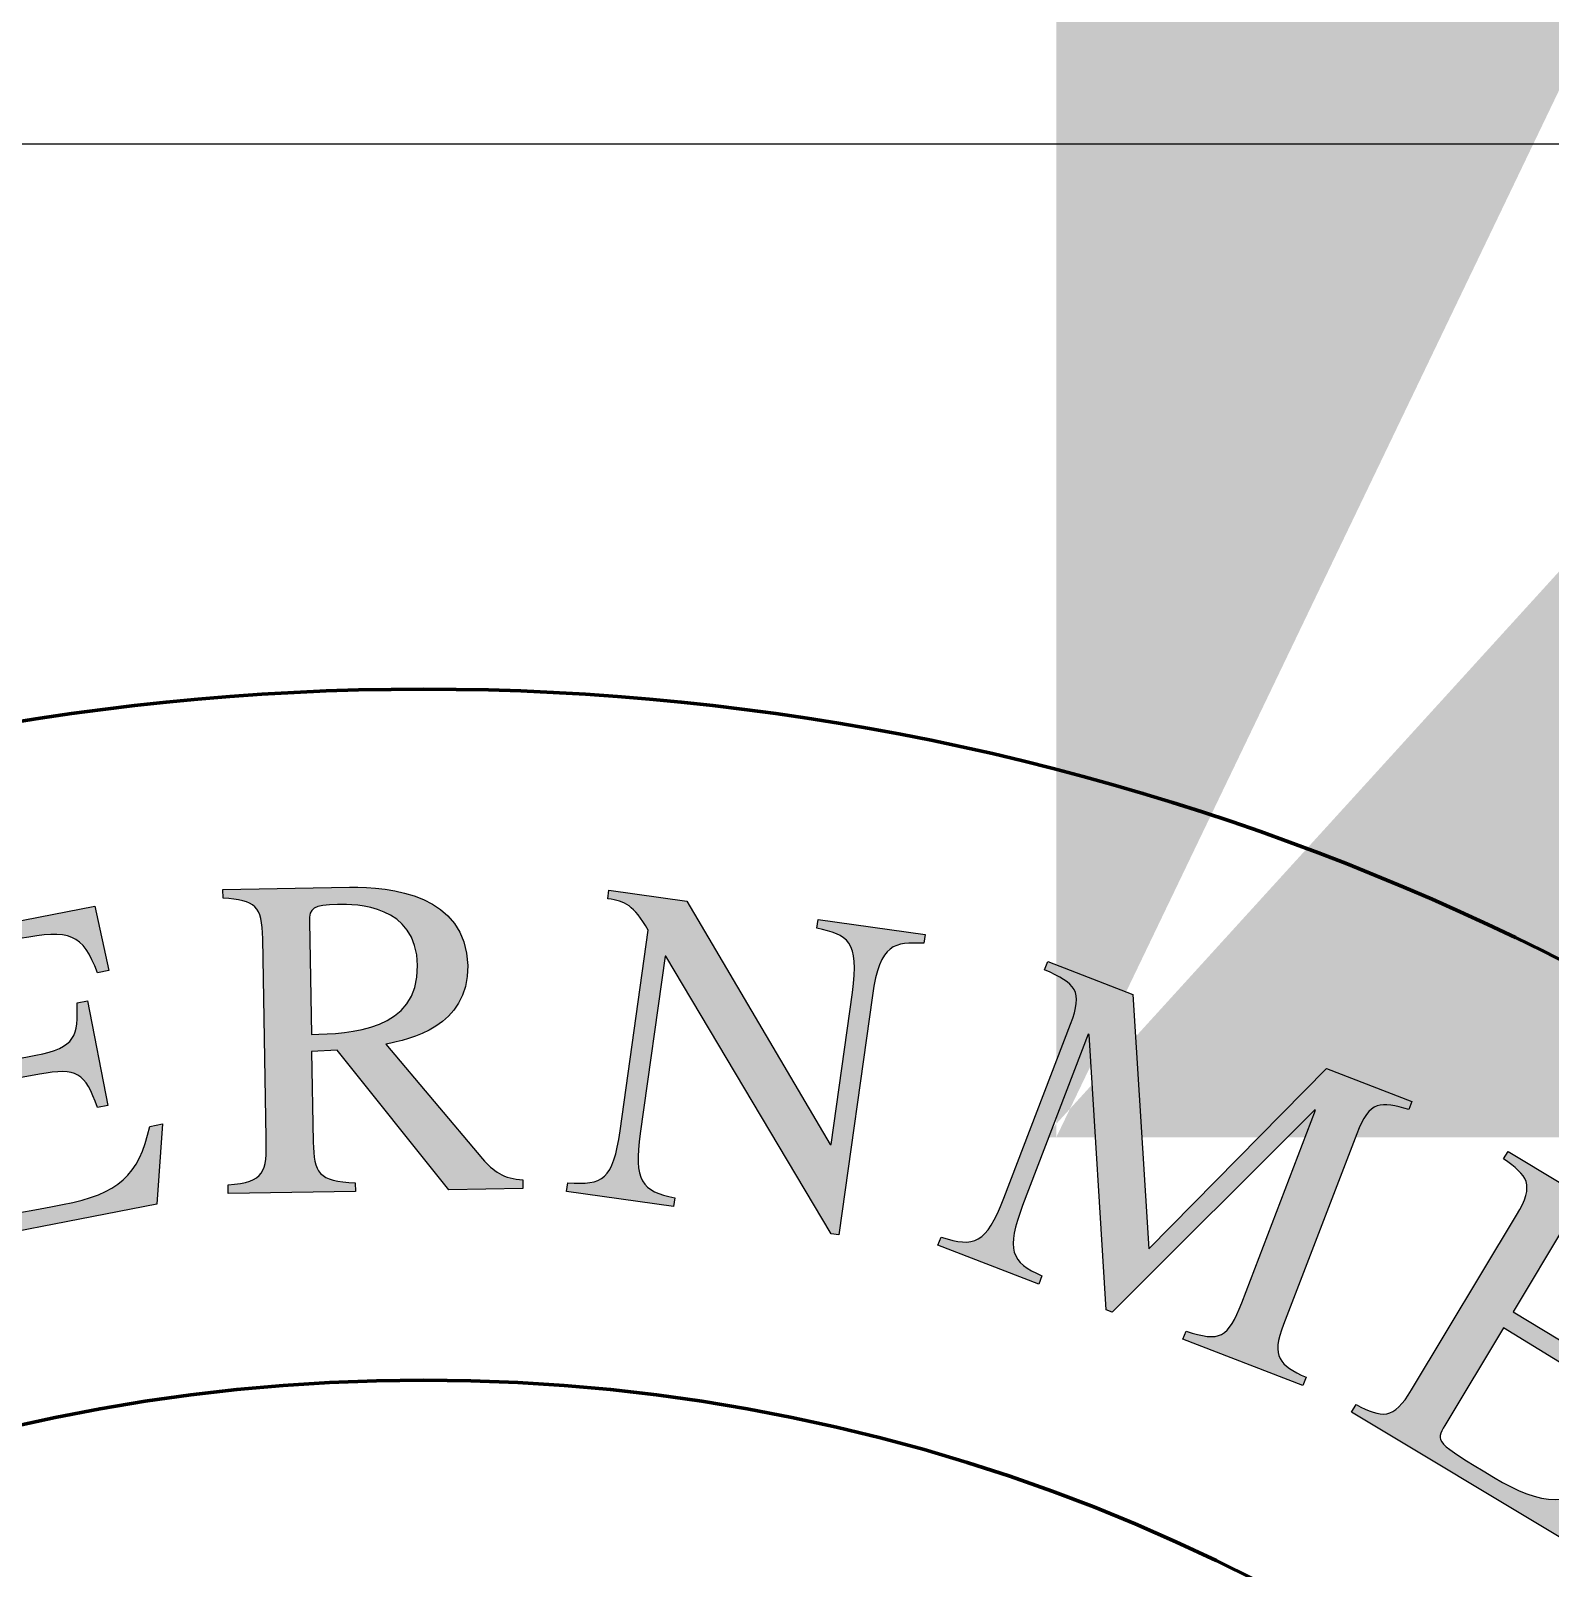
# Model space of a CAD drawing. Extents: x 0 to 1025, y -1312 to 297.
# Drawn here: x 363.969 to 367.17, y 78.842 to 82.08 of the extents above; entities that cross this region are included whole.
import ezdxf
from ezdxf.enums import TextEntityAlignment as Align

# ---------------------------------------------------------------- set-up
doc = ezdxf.new("R2010")
doc.units = 0
doc.header["$LTSCALE"] = 6
doc.header["$MEASUREMENT"] = 0
doc.layers.get('0').update_dxf_attribs({"linetype": 'CONTINUOUS'})
for name, color, linetype in [('State Govt Logo', 4, 'CONTINUOUS'), ('T25', 1, 'CONTINUOUS'), ('TBLK18', 4, 'CONTINUOUS'), ('TBLK25', 1, 'CONTINUOUS'), ('TBLK35', 3, 'CONTINUOUS'), ('TBLK50', 7, 'CONTINUOUS')]:
    doc.layers.add(name, color=color, linetype=linetype)
doc.layers.add('yellow', color=7, linetype='CONTINUOUS', true_color=0xfcd900)
doc.styles.add('ISO', font='iso3098b.shx')

# ---------------------------------------------------------------- blocks, each defined once
blk = doc.blocks.new('A$C02EE6D76')
at = {"layer": 'State Govt Logo'}
h = blk.add_hatch(color=256, dxfattribs=at)
h.dxf.hatch_style = 1
edge = h.paths.add_edge_path(flags=16)
edge.add_spline(control_points=[(-0.4813, 9.631), (-0.4824, 9.6873), (-0.465, 9.7012), (-0.3625, 9.7029), (-0.3625, 9.7029), (-0.2834, 9.7043), (-0.0301, 9.7029), (-0.0256, 9.4454), (-0.0256, 9.4454), (-0.0207, 9.1691), (-0.3107, 9.1601), (-0.473, 9.1552), (-0.473, 9.1552), (-0.473, 9.1552), (-0.4813, 9.631), (-0.4813, 9.631)], knot_values=[0, 0, 0, 0, 0.2, 0.2, 0.2, 0.2001, 0.4, 0.4, 0.4, 0.4001, 0.6, 0.6, 0.6, 0.6001, 1, 1, 1, 1], degree=3, periodic=0)
edge = h.paths.add_edge_path()
edge.add_spline(control_points=[(0.4179, 8.5438), (0.3386, 8.5463), (0.2916, 8.5803), (0.2482, 8.6314), (0.2482, 8.6314), (0.2482, 8.6314), (-0.159, 9.1142), (-0.159, 9.1142), (-0.159, 9.1142), (-0.0607, 9.1354), (0.1898, 9.1861), (0.1857, 9.4454), (0.1857, 9.4454), (0.1801, 9.7436), (-0.1395, 9.7783), (-0.3118, 9.7756), (-0.3118, 9.7756), (-0.3118, 9.7756), (-0.8456, 9.7662), (-0.8456, 9.7662), (-0.8456, 9.7662), (-0.8456, 9.7662), (-0.8449, 9.7297), (-0.8449, 9.7297), (-0.8449, 9.7297), (-0.7093, 9.7182), (-0.6801, 9.7012), (-0.6777, 9.558), (-0.6777, 9.558), (-0.6777, 9.558), (-0.6631, 8.7203), (-0.6631, 8.7203), (-0.6631, 8.7203), (-0.6603, 8.5751), (-0.6676, 8.5344), (-0.8237, 8.5219), (-0.8237, 8.5219), (-0.8237, 8.5219), (-0.823, 8.4854), (-0.823, 8.4854), (-0.823, 8.4854), (-0.823, 8.4854), (-0.2874, 8.4945), (-0.2874, 8.4945), (-0.2874, 8.4945), (-0.2874, 8.4945), (-0.2878, 8.5313), (-0.2878, 8.5313), (-0.2878, 8.5313), (-0.4431, 8.5365), (-0.4629, 8.573), (-0.465, 8.7023), (-0.465, 8.7023), (-0.465, 8.7023), (-0.472, 9.0836), (-0.472, 9.0836), (-0.472, 9.0836), (-0.472, 9.0836), (-0.3636, 9.0895), (-0.3636, 9.0895), (-0.3636, 9.0895), (-0.3636, 9.0895), (0.1068, 8.5018), (0.1068, 8.5018), (0.1068, 8.5018), (0.1068, 8.5018), (0.4185, 8.507), (0.4185, 8.507), (0.4185, 8.507), (0.4185, 8.507), (0.4179, 8.5438), (0.4179, 8.5438)], knot_values=[0, 0, 0, 0, 0.052632, 0.052632, 0.052632, 0.052732, 0.105263, 0.105263, 0.105263, 0.105363, 0.157895, 0.157895, 0.157895, 0.157995, 0.210526, 0.210526, 0.210526, 0.210626, 0.263158, 0.263158, 0.263158, 0.263258, 0.315789, 0.315789, 0.315789, 0.315889, 0.368421, 0.368421, 0.368421, 0.368521, 0.421053, 0.421053, 0.421053, 0.421153, 0.473684, 0.473684, 0.473684, 0.473784, 0.526316, 0.526316, 0.526316, 0.526416, 0.578947, 0.578947, 0.578947, 0.579047, 0.631579, 0.631579, 0.631579, 0.631679, 0.684211, 0.684211, 0.684211, 0.684311, 0.736842, 0.736842, 0.736842, 0.736942, 0.789474, 0.789474, 0.789474, 0.789574, 0.842105, 0.842105, 0.842105, 0.842205, 0.894737, 0.894737, 0.894737, 0.894837, 1, 1, 1, 1], degree=3, periodic=0)
h = blk.add_hatch(color=256, dxfattribs=at)
h.dxf.hatch_style = 1
edge = h.paths.add_edge_path()
edge.add_spline(control_points=[(2.1125, 9.5761), (2.1125, 9.5761), (1.662, 9.6393), (1.662, 9.6393), (1.662, 9.6393), (1.662, 9.6393), (1.6568, 9.6025), (1.6568, 9.6025), (1.6568, 9.6025), (1.7861, 9.5747), (1.8371, 9.552), (1.8063, 9.3317), (1.8063, 9.3317), (1.8063, 9.3317), (1.7166, 8.6915), (1.7166, 8.6915), (1.7166, 8.6915), (1.7166, 8.6915), (1.7127, 8.6922), (1.7127, 8.6922), (1.7127, 8.6922), (1.7127, 8.6922), (1.1084, 9.7172), (1.1084, 9.7172), (1.1084, 9.7172), (1.1084, 9.7172), (0.7807, 9.763), (0.7807, 9.763), (0.7807, 9.763), (0.7807, 9.763), (0.7758, 9.7269), (0.7758, 9.7269), (0.7758, 9.7269), (0.8523, 9.7158), (0.8814, 9.7019), (0.9465, 9.5951), (0.9465, 9.5951), (0.9465, 9.5951), (0.8276, 8.7502), (0.8276, 8.7502), (0.8276, 8.7502), (0.7987, 8.5431), (0.7546, 8.5202), (0.6072, 8.5309), (0.6072, 8.5309), (0.6072, 8.5309), (0.6023, 8.4948), (0.6023, 8.4948), (0.6023, 8.4948), (0.6023, 8.4948), (1.0523, 8.4312), (1.0523, 8.4312), (1.0523, 8.4312), (1.0523, 8.4312), (1.058, 8.4677), (1.058, 8.4677), (1.058, 8.4677), (0.9186, 8.4931), (0.8843, 8.541), (0.9123, 8.7381), (0.9123, 8.7381), (0.9123, 8.7381), (1.017, 9.4857), (1.017, 9.4857), (1.017, 9.4857), (1.017, 9.4857), (1.0207, 9.485), (1.0207, 9.485), (1.0207, 9.485), (1.0207, 9.485), (1.7166, 8.3165), (1.7166, 8.3165), (1.7166, 8.3165), (1.7166, 8.3165), (1.7489, 8.3117), (1.7489, 8.3117), (1.7489, 8.3117), (1.7489, 8.3117), (1.8907, 9.3196), (1.8907, 9.3196), (1.8907, 9.3196), (1.9224, 9.5441), (1.9846, 9.5434), (2.1072, 9.5396), (2.1072, 9.5396), (2.1072, 9.5396), (2.1125, 9.5761), (2.1125, 9.5761)], knot_values=[0, 0, 0, 0, 0.043478, 0.043478, 0.043478, 0.043578, 0.086957, 0.086957, 0.086957, 0.087057, 0.130435, 0.130435, 0.130435, 0.130535, 0.173913, 0.173913, 0.173913, 0.174013, 0.217391, 0.217391, 0.217391, 0.217491, 0.26087, 0.26087, 0.26087, 0.26097, 0.304348, 0.304348, 0.304348, 0.304448, 0.347826, 0.347826, 0.347826, 0.347926, 0.391304, 0.391304, 0.391304, 0.391404, 0.434783, 0.434783, 0.434783, 0.434883, 0.478261, 0.478261, 0.478261, 0.478361, 0.521739, 0.521739, 0.521739, 0.521839, 0.565217, 0.565217, 0.565217, 0.565317, 0.608696, 0.608696, 0.608696, 0.608796, 0.652174, 0.652174, 0.652174, 0.652274, 0.695652, 0.695652, 0.695652, 0.695752, 0.73913, 0.73913, 0.73913, 0.73923, 0.782609, 0.782609, 0.782609, 0.782709, 0.826087, 0.826087, 0.826087, 0.826187, 0.869565, 0.869565, 0.869565, 0.869665, 0.913043, 0.913043, 0.913043, 0.913143, 1, 1, 1, 1], degree=3, periodic=0)
h = blk.add_hatch(color=256, dxfattribs=at)
h.dxf.hatch_style = 1
edge = h.paths.add_edge_path()
edge.add_spline(control_points=[(-1.1006, 8.7787), (-1.1006, 8.7787), (-1.1535, 8.7683), (-1.1535, 8.7683), (-1.1535, 8.7683), (-1.2001, 8.5605), (-1.2839, 8.4847), (-1.5212, 8.4388), (-1.5212, 8.4388), (-1.8045, 8.3839), (-1.8048, 8.3861), (-1.8198, 8.4635), (-1.8198, 8.4635), (-1.8198, 8.4635), (-1.9115, 8.9348), (-1.9115, 8.9348), (-1.9115, 8.9348), (-1.9115, 8.9348), (-1.6182, 8.988), (-1.6182, 8.988), (-1.6182, 8.988), (-1.46, 9.0165), (-1.4267, 8.9956), (-1.3742, 8.8479), (-1.3742, 8.8479), (-1.3742, 8.8479), (-1.3305, 8.8566), (-1.3305, 8.8566), (-1.3305, 8.8566), (-1.3305, 8.8566), (-1.4163, 9.297), (-1.4163, 9.297), (-1.4163, 9.297), (-1.4163, 9.297), (-1.46, 9.2883), (-1.46, 9.2883), (-1.46, 9.2883), (-1.4545, 9.15), (-1.4646, 9.1006), (-1.6339, 9.0676), (-1.6339, 9.0676), (-1.6339, 9.0676), (-1.9265, 9.0106), (-1.9265, 9.0106), (-1.9265, 9.0106), (-1.9265, 9.0106), (-2.0081, 9.4322), (-2.0081, 9.4322), (-2.0081, 9.4322), (-2.021, 9.4972), (-1.998, 9.5013), (-1.9581, 9.5093), (-1.9581, 9.5093), (-1.9581, 9.5093), (-1.7016, 9.559), (-1.7016, 9.559), (-1.7016, 9.559), (-1.4907, 9.5997), (-1.4354, 9.5795), (-1.3742, 9.4155), (-1.3742, 9.4155), (-1.3742, 9.4155), (-1.3266, 9.4249), (-1.3266, 9.4249), (-1.3266, 9.4249), (-1.3266, 9.4249), (-1.3853, 9.6953), (-1.3853, 9.6953), (-1.3853, 9.6953), (-1.3853, 9.6953), (-2.3939, 9.4995), (-2.3939, 9.4995), (-2.3939, 9.4995), (-2.3939, 9.4995), (-2.387, 9.4635), (-2.387, 9.4635), (-2.387, 9.4635), (-2.2653, 9.4773), (-2.2174, 9.4746), (-2.1882, 9.3244), (-2.1882, 9.3244), (-2.1882, 9.3244), (-2.0245, 8.4809), (-2.0245, 8.4809), (-2.0245, 8.4809), (-1.996, 8.3346), (-2.0363, 8.3088), (-2.1566, 8.2783), (-2.1566, 8.2783), (-2.1566, 8.2783), (-2.1496, 8.2418), (-2.1496, 8.2418), (-2.1496, 8.2418), (-2.1496, 8.2418), (-1.1236, 8.4409), (-1.1236, 8.4409), (-1.1236, 8.4409), (-1.1236, 8.4409), (-1.1006, 8.7787), (-1.1006, 8.7787)], knot_values=[0, 0, 0, 0, 0.038462, 0.038462, 0.038462, 0.038562, 0.076923, 0.076923, 0.076923, 0.077023, 0.115385, 0.115385, 0.115385, 0.115485, 0.153846, 0.153846, 0.153846, 0.153946, 0.192308, 0.192308, 0.192308, 0.192408, 0.230769, 0.230769, 0.230769, 0.230869, 0.269231, 0.269231, 0.269231, 0.269331, 0.307692, 0.307692, 0.307692, 0.307792, 0.346154, 0.346154, 0.346154, 0.346254, 0.384615, 0.384615, 0.384615, 0.384715, 0.423077, 0.423077, 0.423077, 0.423177, 0.461538, 0.461538, 0.461538, 0.461638, 0.5, 0.5, 0.5, 0.5001, 0.538462, 0.538462, 0.538462, 0.538562, 0.576923, 0.576923, 0.576923, 0.577023, 0.615385, 0.615385, 0.615385, 0.615485, 0.653846, 0.653846, 0.653846, 0.653946, 0.692308, 0.692308, 0.692308, 0.692408, 0.730769, 0.730769, 0.730769, 0.730869, 0.769231, 0.769231, 0.769231, 0.769331, 0.807692, 0.807692, 0.807692, 0.807792, 0.846154, 0.846154, 0.846154, 0.846254, 0.884615, 0.884615, 0.884615, 0.884715, 0.923077, 0.923077, 0.923077, 0.923177, 1, 1, 1, 1], degree=3, periodic=0)
h = blk.add_hatch(color=256, dxfattribs=at)
h.dxf.hatch_style = 1
edge = h.paths.add_edge_path()
edge.add_spline(control_points=[(4.1631, 8.8733), (4.1631, 8.8733), (3.8037, 9.0116), (3.8037, 9.0116), (3.8037, 9.0116), (3.8037, 9.0116), (3.0544, 8.2522), (3.0544, 8.2522), (3.0544, 8.2522), (3.0544, 8.2522), (2.9873, 9.3244), (2.9873, 9.3244), (2.9873, 9.3244), (2.9873, 9.3244), (2.6293, 9.4621), (2.6293, 9.4621), (2.6293, 9.4621), (2.6293, 9.4621), (2.6161, 9.428), (2.6161, 9.428), (2.6161, 9.428), (2.7471, 9.3689), (2.7794, 9.3404), (2.7252, 9.1993), (2.7252, 9.1993), (2.7252, 9.1993), (2.4437, 8.4659), (2.4437, 8.4659), (2.4437, 8.4659), (2.3691, 8.2706), (2.3206, 8.2581), (2.1799, 8.3019), (2.1799, 8.3019), (2.1799, 8.3019), (2.1667, 8.2675), (2.1667, 8.2675), (2.1667, 8.2675), (2.1667, 8.2675), (2.5911, 8.1045), (2.5911, 8.1045), (2.5911, 8.1045), (2.5911, 8.1045), (2.6043, 8.1392), (2.6043, 8.1392), (2.6043, 8.1392), (2.4743, 8.1948), (2.452, 8.2494), (2.5233, 8.4354), (2.5233, 8.4354), (2.5233, 8.4354), (2.7999, 9.1562), (2.7999, 9.1562), (2.7999, 9.1562), (2.7999, 9.1562), (2.8038, 9.1548), (2.8038, 9.1548), (2.8038, 9.1548), (2.8038, 9.1548), (2.8747, 7.9957), (2.8747, 7.9957), (2.8747, 7.9957), (2.8747, 7.9957), (2.9, 7.9863), (2.9, 7.9863), (2.9, 7.9863), (2.9, 7.9863), (3.7536, 8.8378), (3.7536, 8.8378), (3.7536, 8.8378), (3.7536, 8.8378), (3.7571, 8.8365), (3.7571, 8.8365), (3.7571, 8.8365), (3.7571, 8.8365), (3.4461, 8.0252), (3.4461, 8.0252), (3.4461, 8.0252), (3.389, 7.8772), (3.355, 7.8591), (3.2115, 7.9061), (3.2115, 7.9061), (3.2115, 7.9061), (3.1983, 7.8716), (3.1983, 7.8716), (3.1983, 7.8716), (3.1983, 7.8716), (3.7039, 7.6777), (3.7039, 7.6777), (3.7039, 7.6777), (3.7039, 7.6777), (3.7172, 7.7118), (3.7172, 7.7118), (3.7172, 7.7118), (3.6046, 7.7632), (3.5691, 7.7958), (3.6226, 7.9346), (3.6226, 7.9346), (3.6226, 7.9346), (3.9305, 8.7367), (3.9305, 8.7367), (3.9305, 8.7367), (3.9851, 8.8796), (4.0327, 8.8736), (4.1502, 8.8392), (4.1502, 8.8392), (4.1502, 8.8392), (4.1631, 8.8733), (4.1631, 8.8733)], knot_values=[0, 0, 0, 0, 0.035714, 0.035714, 0.035714, 0.035814, 0.071429, 0.071429, 0.071429, 0.071529, 0.107143, 0.107143, 0.107143, 0.107243, 0.142857, 0.142857, 0.142857, 0.142957, 0.178571, 0.178571, 0.178571, 0.178671, 0.214286, 0.214286, 0.214286, 0.214386, 0.25, 0.25, 0.25, 0.2501, 0.285714, 0.285714, 0.285714, 0.285814, 0.321429, 0.321429, 0.321429, 0.321529, 0.357143, 0.357143, 0.357143, 0.357243, 0.392857, 0.392857, 0.392857, 0.392957, 0.428571, 0.428571, 0.428571, 0.428671, 0.464286, 0.464286, 0.464286, 0.464386, 0.5, 0.5, 0.5, 0.5001, 0.535714, 0.535714, 0.535714, 0.535814, 0.571429, 0.571429, 0.571429, 0.571529, 0.607143, 0.607143, 0.607143, 0.607243, 0.642857, 0.642857, 0.642857, 0.642957, 0.678571, 0.678571, 0.678571, 0.678671, 0.714286, 0.714286, 0.714286, 0.714386, 0.75, 0.75, 0.75, 0.7501, 0.785714, 0.785714, 0.785714, 0.785814, 0.821429, 0.821429, 0.821429, 0.821529, 0.857143, 0.857143, 0.857143, 0.857243, 0.892857, 0.892857, 0.892857, 0.892957, 0.928571, 0.928571, 0.928571, 0.928671, 1, 1, 1, 1], degree=3, periodic=0)
h = blk.add_hatch(color=256, dxfattribs=at)
h.dxf.hatch_style = 1
edge = h.paths.add_edge_path()
edge.add_spline(control_points=[(5.0476, 7.262), (5.0476, 7.262), (5.0013, 7.2898), (5.0013, 7.2898), (5.0013, 7.2898), (4.8276, 7.1661), (4.7146, 7.1661), (4.5072, 7.2909), (4.5072, 7.2909), (4.2604, 7.4393), (4.2614, 7.441), (4.3017, 7.5088), (4.3017, 7.5088), (4.3017, 7.5088), (4.5492, 7.9203), (4.5492, 7.9203), (4.5492, 7.9203), (4.5492, 7.9203), (4.8026, 7.7636), (4.8026, 7.7636), (4.8026, 7.7636), (4.9392, 7.6791), (4.9503, 7.6409), (4.8905, 7.4966), (4.8905, 7.4966), (4.8905, 7.4966), (4.9288, 7.4734), (4.9288, 7.4734), (4.9288, 7.4734), (4.9288, 7.4734), (5.1595, 7.8581), (5.1595, 7.8581), (5.1595, 7.8581), (5.1595, 7.8581), (5.1217, 7.8814), (5.1217, 7.8814), (5.1217, 7.8814), (5.0326, 7.7743), (4.992, 7.7444), (4.8446, 7.8334), (4.8446, 7.8334), (4.8446, 7.8334), (4.5891, 7.9867), (4.5891, 7.9867), (4.5891, 7.9867), (4.5891, 7.9867), (4.8105, 8.3551), (4.8105, 8.3551), (4.8105, 8.3551), (4.8443, 8.4111), (4.8641, 8.3996), (4.8988, 8.3784), (4.8988, 8.3784), (4.8988, 8.3784), (5.123, 8.2438), (5.123, 8.2438), (5.123, 8.2438), (5.3068, 8.1333), (5.3343, 8.0809), (5.2704, 7.9182), (5.2704, 7.9182), (5.2704, 7.9182), (5.3121, 7.8932), (5.3121, 7.8932), (5.3121, 7.8932), (5.3121, 7.8932), (5.4494, 8.1337), (5.4494, 8.1337), (5.4494, 8.1337), (5.4494, 8.1337), (4.5683, 8.6627), (4.5683, 8.6627), (4.5683, 8.6627), (4.5683, 8.6627), (4.5495, 8.6314), (4.5495, 8.6314), (4.5495, 8.6314), (4.6492, 8.5605), (4.683, 8.5264), (4.6044, 8.3951), (4.6044, 8.3951), (4.6044, 8.3951), (4.1617, 7.6589), (4.1617, 7.6589), (4.1617, 7.6589), (4.0848, 7.531), (4.0379, 7.5394), (3.9277, 7.5964), (3.9277, 7.5964), (3.9277, 7.5964), (3.9087, 7.5651), (3.9087, 7.5651), (3.9087, 7.5651), (3.9087, 7.5651), (4.8043, 7.0264), (4.8043, 7.0264), (4.8043, 7.0264), (4.8043, 7.0264), (5.0476, 7.262), (5.0476, 7.262)], knot_values=[0, 0, 0, 0, 0.038462, 0.038462, 0.038462, 0.038562, 0.076923, 0.076923, 0.076923, 0.077023, 0.115385, 0.115385, 0.115385, 0.115485, 0.153846, 0.153846, 0.153846, 0.153946, 0.192308, 0.192308, 0.192308, 0.192408, 0.230769, 0.230769, 0.230769, 0.230869, 0.269231, 0.269231, 0.269231, 0.269331, 0.307692, 0.307692, 0.307692, 0.307792, 0.346154, 0.346154, 0.346154, 0.346254, 0.384615, 0.384615, 0.384615, 0.384715, 0.423077, 0.423077, 0.423077, 0.423177, 0.461538, 0.461538, 0.461538, 0.461638, 0.5, 0.5, 0.5, 0.5001, 0.538462, 0.538462, 0.538462, 0.538562, 0.576923, 0.576923, 0.576923, 0.577023, 0.615385, 0.615385, 0.615385, 0.615485, 0.653846, 0.653846, 0.653846, 0.653946, 0.692308, 0.692308, 0.692308, 0.692408, 0.730769, 0.730769, 0.730769, 0.730869, 0.769231, 0.769231, 0.769231, 0.769331, 0.807692, 0.807692, 0.807692, 0.807792, 0.846154, 0.846154, 0.846154, 0.846254, 0.884615, 0.884615, 0.884615, 0.884715, 0.923077, 0.923077, 0.923077, 0.923177, 1, 1, 1, 1], degree=3, periodic=0)
at = {"layer": 'State Govt Logo', "lineweight": 211}
for points in [[(10.6098, 0), (10.6098, -5.8596), (5.8596, -10.6098), (0, -10.6098), (0, -10.6098), (-5.8596, -10.6098), (-10.6098, -5.8596), (-10.6098, 0), (-10.6098, 0), (-10.6098, 5.8596), (-5.8596, 10.6098), (0, 10.6098), (0, 10.6098), (5.8596, 10.6098), (10.6098, 5.8596), (10.6098, 0)], [(-6.6999, -3.7964), (-7.3361, -2.6761), (-7.6994, -1.3805), (-7.6994, 0), (-7.6994, 0), (-7.6994, 4.2523), (-4.2523, 7.6994), (0, 7.6994), (0, 7.6994), (4.2523, 7.6994), (7.6994, 4.2523), (7.6994, 0), (7.6994, 0), (7.6994, -1.3792), (7.3367, -2.6737), (6.7016, -3.7933)]]:
    blk.add_open_spline(points, degree=3, knots=[0, 0, 0, 0, 0.2, 0.2, 0.2, 0.2, 0.4, 0.4, 0.4, 0.4, 0.6, 0.6, 0.6, 0.6, 1, 1, 1, 1], dxfattribs=at)
at = {"layer": 'State Govt Logo'}
for points, knots in [([(0.4179, 8.5438), (0.3386, 8.5463), (0.2916, 8.5803), (0.2482, 8.6314), (0.2482, 8.6314), (0.2482, 8.6314), (-0.159, 9.1142), (-0.159, 9.1142), (-0.159, 9.1142), (-0.0607, 9.1354), (0.1898, 9.1861), (0.1857, 9.4454), (0.1857, 9.4454), (0.1801, 9.7436), (-0.1395, 9.7783), (-0.3118, 9.7756), (-0.3118, 9.7756), (-0.3118, 9.7756), (-0.8456, 9.7662), (-0.8456, 9.7662), (-0.8456, 9.7662), (-0.8456, 9.7662), (-0.8449, 9.7297), (-0.8449, 9.7297), (-0.8449, 9.7297), (-0.7093, 9.7182), (-0.6801, 9.7012), (-0.6777, 9.558), (-0.6777, 9.558), (-0.6777, 9.558), (-0.6631, 8.7203), (-0.6631, 8.7203), (-0.6631, 8.7203), (-0.6603, 8.5751), (-0.6676, 8.5344), (-0.8237, 8.5219), (-0.8237, 8.5219), (-0.8237, 8.5219), (-0.823, 8.4854), (-0.823, 8.4854), (-0.823, 8.4854), (-0.823, 8.4854), (-0.2874, 8.4945), (-0.2874, 8.4945), (-0.2874, 8.4945), (-0.2874, 8.4945), (-0.2878, 8.5313), (-0.2878, 8.5313), (-0.2878, 8.5313), (-0.4431, 8.5365), (-0.4629, 8.573), (-0.465, 8.7023), (-0.465, 8.7023), (-0.465, 8.7023), (-0.472, 9.0836), (-0.472, 9.0836), (-0.472, 9.0836), (-0.472, 9.0836), (-0.3636, 9.0895), (-0.3636, 9.0895), (-0.3636, 9.0895), (-0.3636, 9.0895), (0.1068, 8.5018), (0.1068, 8.5018), (0.1068, 8.5018), (0.1068, 8.5018), (0.4185, 8.507), (0.4185, 8.507), (0.4185, 8.507), (0.4185, 8.507), (0.4179, 8.5438), (0.4179, 8.5438)], [0, 0, 0, 0, 0.052632, 0.052632, 0.052632, 0.052632, 0.105263, 0.105263, 0.105263, 0.105263, 0.157895, 0.157895, 0.157895, 0.157895, 0.210526, 0.210526, 0.210526, 0.210526, 0.263158, 0.263158, 0.263158, 0.263158, 0.315789, 0.315789, 0.315789, 0.315789, 0.368421, 0.368421, 0.368421, 0.368421, 0.421053, 0.421053, 0.421053, 0.421053, 0.473684, 0.473684, 0.473684, 0.473684, 0.526316, 0.526316, 0.526316, 0.526316, 0.578947, 0.578947, 0.578947, 0.578947, 0.631579, 0.631579, 0.631579, 0.631579, 0.684211, 0.684211, 0.684211, 0.684211, 0.736842, 0.736842, 0.736842, 0.736842, 0.789474, 0.789474, 0.789474, 0.789474, 0.842105, 0.842105, 0.842105, 0.842105, 0.894737, 0.894737, 0.894737, 0.894737, 1, 1, 1, 1]), ([(2.1125, 9.5761), (2.1125, 9.5761), (1.662, 9.6393), (1.662, 9.6393), (1.662, 9.6393), (1.662, 9.6393), (1.6568, 9.6025), (1.6568, 9.6025), (1.6568, 9.6025), (1.7861, 9.5747), (1.8371, 9.552), (1.8063, 9.3317), (1.8063, 9.3317), (1.8063, 9.3317), (1.7166, 8.6915), (1.7166, 8.6915), (1.7166, 8.6915), (1.7166, 8.6915), (1.7127, 8.6922), (1.7127, 8.6922), (1.7127, 8.6922), (1.7127, 8.6922), (1.1084, 9.7172), (1.1084, 9.7172), (1.1084, 9.7172), (1.1084, 9.7172), (0.7807, 9.763), (0.7807, 9.763), (0.7807, 9.763), (0.7807, 9.763), (0.7758, 9.7269), (0.7758, 9.7269), (0.7758, 9.7269), (0.8523, 9.7158), (0.8814, 9.7019), (0.9465, 9.5951), (0.9465, 9.5951), (0.9465, 9.5951), (0.8276, 8.7502), (0.8276, 8.7502), (0.8276, 8.7502), (0.7987, 8.5431), (0.7546, 8.5202), (0.6072, 8.5309), (0.6072, 8.5309), (0.6072, 8.5309), (0.6023, 8.4948), (0.6023, 8.4948), (0.6023, 8.4948), (0.6023, 8.4948), (1.0523, 8.4312), (1.0523, 8.4312), (1.0523, 8.4312), (1.0523, 8.4312), (1.058, 8.4677), (1.058, 8.4677), (1.058, 8.4677), (0.9186, 8.4931), (0.8843, 8.541), (0.9123, 8.7381), (0.9123, 8.7381), (0.9123, 8.7381), (1.017, 9.4857), (1.017, 9.4857), (1.017, 9.4857), (1.017, 9.4857), (1.0207, 9.485), (1.0207, 9.485), (1.0207, 9.485), (1.0207, 9.485), (1.7166, 8.3165), (1.7166, 8.3165), (1.7166, 8.3165), (1.7166, 8.3165), (1.7489, 8.3117), (1.7489, 8.3117), (1.7489, 8.3117), (1.7489, 8.3117), (1.8907, 9.3196), (1.8907, 9.3196), (1.8907, 9.3196), (1.9224, 9.5441), (1.9846, 9.5434), (2.1072, 9.5396), (2.1072, 9.5396), (2.1072, 9.5396), (2.1125, 9.5761), (2.1125, 9.5761)], [0, 0, 0, 0, 0.043478, 0.043478, 0.043478, 0.043478, 0.086957, 0.086957, 0.086957, 0.086957, 0.130435, 0.130435, 0.130435, 0.130435, 0.173913, 0.173913, 0.173913, 0.173913, 0.217391, 0.217391, 0.217391, 0.217391, 0.26087, 0.26087, 0.26087, 0.26087, 0.304348, 0.304348, 0.304348, 0.304348, 0.347826, 0.347826, 0.347826, 0.347826, 0.391304, 0.391304, 0.391304, 0.391304, 0.434783, 0.434783, 0.434783, 0.434783, 0.478261, 0.478261, 0.478261, 0.478261, 0.521739, 0.521739, 0.521739, 0.521739, 0.565217, 0.565217, 0.565217, 0.565217, 0.608696, 0.608696, 0.608696, 0.608696, 0.652174, 0.652174, 0.652174, 0.652174, 0.695652, 0.695652, 0.695652, 0.695652, 0.73913, 0.73913, 0.73913, 0.73913, 0.782609, 0.782609, 0.782609, 0.782609, 0.826087, 0.826087, 0.826087, 0.826087, 0.869565, 0.869565, 0.869565, 0.869565, 0.913043, 0.913043, 0.913043, 0.913043, 1, 1, 1, 1]), ([(-1.1006, 8.7787), (-1.1006, 8.7787), (-1.1535, 8.7683), (-1.1535, 8.7683), (-1.1535, 8.7683), (-1.2001, 8.5605), (-1.2839, 8.4847), (-1.5212, 8.4388), (-1.5212, 8.4388), (-1.8045, 8.3839), (-1.8048, 8.3861), (-1.8198, 8.4635), (-1.8198, 8.4635), (-1.8198, 8.4635), (-1.9115, 8.9348), (-1.9115, 8.9348), (-1.9115, 8.9348), (-1.9115, 8.9348), (-1.6182, 8.988), (-1.6182, 8.988), (-1.6182, 8.988), (-1.46, 9.0165), (-1.4267, 8.9956), (-1.3742, 8.8479), (-1.3742, 8.8479), (-1.3742, 8.8479), (-1.3305, 8.8566), (-1.3305, 8.8566), (-1.3305, 8.8566), (-1.3305, 8.8566), (-1.4163, 9.297), (-1.4163, 9.297), (-1.4163, 9.297), (-1.4163, 9.297), (-1.46, 9.2883), (-1.46, 9.2883), (-1.46, 9.2883), (-1.4545, 9.15), (-1.4646, 9.1006), (-1.6339, 9.0676), (-1.6339, 9.0676), (-1.6339, 9.0676), (-1.9265, 9.0106), (-1.9265, 9.0106), (-1.9265, 9.0106), (-1.9265, 9.0106), (-2.0081, 9.4322), (-2.0081, 9.4322), (-2.0081, 9.4322), (-2.021, 9.4972), (-1.998, 9.5013), (-1.9581, 9.5093), (-1.9581, 9.5093), (-1.9581, 9.5093), (-1.7016, 9.559), (-1.7016, 9.559), (-1.7016, 9.559), (-1.4907, 9.5997), (-1.4354, 9.5795), (-1.3742, 9.4155), (-1.3742, 9.4155), (-1.3742, 9.4155), (-1.3266, 9.4249), (-1.3266, 9.4249), (-1.3266, 9.4249), (-1.3266, 9.4249), (-1.3853, 9.6953), (-1.3853, 9.6953), (-1.3853, 9.6953), (-1.3853, 9.6953), (-2.3939, 9.4995), (-2.3939, 9.4995), (-2.3939, 9.4995), (-2.3939, 9.4995), (-2.387, 9.4635), (-2.387, 9.4635), (-2.387, 9.4635), (-2.2653, 9.4773), (-2.2174, 9.4746), (-2.1882, 9.3244), (-2.1882, 9.3244), (-2.1882, 9.3244), (-2.0245, 8.4809), (-2.0245, 8.4809), (-2.0245, 8.4809), (-1.996, 8.3346), (-2.0363, 8.3088), (-2.1566, 8.2783), (-2.1566, 8.2783), (-2.1566, 8.2783), (-2.1496, 8.2418), (-2.1496, 8.2418), (-2.1496, 8.2418), (-2.1496, 8.2418), (-1.1236, 8.4409), (-1.1236, 8.4409), (-1.1236, 8.4409), (-1.1236, 8.4409), (-1.1006, 8.7787), (-1.1006, 8.7787)], [0, 0, 0, 0, 0.038462, 0.038462, 0.038462, 0.038462, 0.076923, 0.076923, 0.076923, 0.076923, 0.115385, 0.115385, 0.115385, 0.115385, 0.153846, 0.153846, 0.153846, 0.153846, 0.192308, 0.192308, 0.192308, 0.192308, 0.230769, 0.230769, 0.230769, 0.230769, 0.269231, 0.269231, 0.269231, 0.269231, 0.307692, 0.307692, 0.307692, 0.307692, 0.346154, 0.346154, 0.346154, 0.346154, 0.384615, 0.384615, 0.384615, 0.384615, 0.423077, 0.423077, 0.423077, 0.423077, 0.461538, 0.461538, 0.461538, 0.461538, 0.5, 0.5, 0.5, 0.5, 0.538462, 0.538462, 0.538462, 0.538462, 0.576923, 0.576923, 0.576923, 0.576923, 0.615385, 0.615385, 0.615385, 0.615385, 0.653846, 0.653846, 0.653846, 0.653846, 0.692308, 0.692308, 0.692308, 0.692308, 0.730769, 0.730769, 0.730769, 0.730769, 0.769231, 0.769231, 0.769231, 0.769231, 0.807692, 0.807692, 0.807692, 0.807692, 0.846154, 0.846154, 0.846154, 0.846154, 0.884615, 0.884615, 0.884615, 0.884615, 0.923077, 0.923077, 0.923077, 0.923077, 1, 1, 1, 1]), ([(-0.4813, 9.631), (-0.4824, 9.6873), (-0.465, 9.7012), (-0.3625, 9.7029), (-0.3625, 9.7029), (-0.2834, 9.7043), (-0.0301, 9.7029), (-0.0256, 9.4454), (-0.0256, 9.4454), (-0.0207, 9.1691), (-0.3107, 9.1601), (-0.473, 9.1552), (-0.473, 9.1552), (-0.473, 9.1552), (-0.4813, 9.631), (-0.4813, 9.631)], [0, 0, 0, 0, 0.2, 0.2, 0.2, 0.2, 0.4, 0.4, 0.4, 0.4, 0.6, 0.6, 0.6, 0.6, 1, 1, 1, 1]), ([(4.1631, 8.8733), (4.1631, 8.8733), (3.8037, 9.0116), (3.8037, 9.0116), (3.8037, 9.0116), (3.8037, 9.0116), (3.0544, 8.2522), (3.0544, 8.2522), (3.0544, 8.2522), (3.0544, 8.2522), (2.9873, 9.3244), (2.9873, 9.3244), (2.9873, 9.3244), (2.9873, 9.3244), (2.6293, 9.4621), (2.6293, 9.4621), (2.6293, 9.4621), (2.6293, 9.4621), (2.6161, 9.428), (2.6161, 9.428), (2.6161, 9.428), (2.7471, 9.3689), (2.7794, 9.3404), (2.7252, 9.1993), (2.7252, 9.1993), (2.7252, 9.1993), (2.4437, 8.4659), (2.4437, 8.4659), (2.4437, 8.4659), (2.3691, 8.2706), (2.3206, 8.2581), (2.1799, 8.3019), (2.1799, 8.3019), (2.1799, 8.3019), (2.1667, 8.2675), (2.1667, 8.2675), (2.1667, 8.2675), (2.1667, 8.2675), (2.5911, 8.1045), (2.5911, 8.1045), (2.5911, 8.1045), (2.5911, 8.1045), (2.6043, 8.1392), (2.6043, 8.1392), (2.6043, 8.1392), (2.4743, 8.1948), (2.452, 8.2494), (2.5233, 8.4354), (2.5233, 8.4354), (2.5233, 8.4354), (2.7999, 9.1562), (2.7999, 9.1562), (2.7999, 9.1562), (2.7999, 9.1562), (2.8038, 9.1548), (2.8038, 9.1548), (2.8038, 9.1548), (2.8038, 9.1548), (2.8747, 7.9957), (2.8747, 7.9957), (2.8747, 7.9957), (2.8747, 7.9957), (2.9, 7.9863), (2.9, 7.9863), (2.9, 7.9863), (2.9, 7.9863), (3.7536, 8.8378), (3.7536, 8.8378), (3.7536, 8.8378), (3.7536, 8.8378), (3.7571, 8.8365), (3.7571, 8.8365), (3.7571, 8.8365), (3.7571, 8.8365), (3.4461, 8.0252), (3.4461, 8.0252), (3.4461, 8.0252), (3.389, 7.8772), (3.355, 7.8591), (3.2115, 7.9061), (3.2115, 7.9061), (3.2115, 7.9061), (3.1983, 7.8716), (3.1983, 7.8716), (3.1983, 7.8716), (3.1983, 7.8716), (3.7039, 7.6777), (3.7039, 7.6777), (3.7039, 7.6777), (3.7039, 7.6777), (3.7172, 7.7118), (3.7172, 7.7118), (3.7172, 7.7118), (3.6046, 7.7632), (3.5691, 7.7958), (3.6226, 7.9346), (3.6226, 7.9346), (3.6226, 7.9346), (3.9305, 8.7367), (3.9305, 8.7367), (3.9305, 8.7367), (3.9851, 8.8796), (4.0327, 8.8736), (4.1502, 8.8392), (4.1502, 8.8392), (4.1502, 8.8392), (4.1631, 8.8733), (4.1631, 8.8733)], [0, 0, 0, 0, 0.035714, 0.035714, 0.035714, 0.035714, 0.071429, 0.071429, 0.071429, 0.071429, 0.107143, 0.107143, 0.107143, 0.107143, 0.142857, 0.142857, 0.142857, 0.142857, 0.178571, 0.178571, 0.178571, 0.178571, 0.214286, 0.214286, 0.214286, 0.214286, 0.25, 0.25, 0.25, 0.25, 0.285714, 0.285714, 0.285714, 0.285714, 0.321429, 0.321429, 0.321429, 0.321429, 0.357143, 0.357143, 0.357143, 0.357143, 0.392857, 0.392857, 0.392857, 0.392857, 0.428571, 0.428571, 0.428571, 0.428571, 0.464286, 0.464286, 0.464286, 0.464286, 0.5, 0.5, 0.5, 0.5, 0.535714, 0.535714, 0.535714, 0.535714, 0.571429, 0.571429, 0.571429, 0.571429, 0.607143, 0.607143, 0.607143, 0.607143, 0.642857, 0.642857, 0.642857, 0.642857, 0.678571, 0.678571, 0.678571, 0.678571, 0.714286, 0.714286, 0.714286, 0.714286, 0.75, 0.75, 0.75, 0.75, 0.785714, 0.785714, 0.785714, 0.785714, 0.821429, 0.821429, 0.821429, 0.821429, 0.857143, 0.857143, 0.857143, 0.857143, 0.892857, 0.892857, 0.892857, 0.892857, 0.928571, 0.928571, 0.928571, 0.928571, 1, 1, 1, 1]), ([(5.0476, 7.262), (5.0476, 7.262), (5.0013, 7.2898), (5.0013, 7.2898), (5.0013, 7.2898), (4.8276, 7.1661), (4.7146, 7.1661), (4.5072, 7.2909), (4.5072, 7.2909), (4.2604, 7.4393), (4.2614, 7.441), (4.3017, 7.5088), (4.3017, 7.5088), (4.3017, 7.5088), (4.5492, 7.9203), (4.5492, 7.9203), (4.5492, 7.9203), (4.5492, 7.9203), (4.8026, 7.7636), (4.8026, 7.7636), (4.8026, 7.7636), (4.9392, 7.6791), (4.9503, 7.6409), (4.8905, 7.4966), (4.8905, 7.4966), (4.8905, 7.4966), (4.9288, 7.4734), (4.9288, 7.4734), (4.9288, 7.4734), (4.9288, 7.4734), (5.1595, 7.8581), (5.1595, 7.8581), (5.1595, 7.8581), (5.1595, 7.8581), (5.1217, 7.8814), (5.1217, 7.8814), (5.1217, 7.8814), (5.0326, 7.7743), (4.992, 7.7444), (4.8446, 7.8334), (4.8446, 7.8334), (4.8446, 7.8334), (4.5891, 7.9867), (4.5891, 7.9867), (4.5891, 7.9867), (4.5891, 7.9867), (4.8105, 8.3551), (4.8105, 8.3551), (4.8105, 8.3551), (4.8443, 8.4111), (4.8641, 8.3996), (4.8988, 8.3784), (4.8988, 8.3784), (4.8988, 8.3784), (5.123, 8.2438), (5.123, 8.2438), (5.123, 8.2438), (5.3068, 8.1333), (5.3343, 8.0809), (5.2704, 7.9182), (5.2704, 7.9182), (5.2704, 7.9182), (5.3121, 7.8932), (5.3121, 7.8932), (5.3121, 7.8932), (5.3121, 7.8932), (5.4494, 8.1337), (5.4494, 8.1337), (5.4494, 8.1337), (5.4494, 8.1337), (4.5683, 8.6627), (4.5683, 8.6627), (4.5683, 8.6627), (4.5683, 8.6627), (4.5495, 8.6314), (4.5495, 8.6314), (4.5495, 8.6314), (4.6492, 8.5605), (4.683, 8.5264), (4.6044, 8.3951), (4.6044, 8.3951), (4.6044, 8.3951), (4.1617, 7.6589), (4.1617, 7.6589), (4.1617, 7.6589), (4.0848, 7.531), (4.0379, 7.5394), (3.9277, 7.5964), (3.9277, 7.5964), (3.9277, 7.5964), (3.9087, 7.5651), (3.9087, 7.5651), (3.9087, 7.5651), (3.9087, 7.5651), (4.8043, 7.0264), (4.8043, 7.0264), (4.8043, 7.0264), (4.8043, 7.0264), (5.0476, 7.262), (5.0476, 7.262)], [0, 0, 0, 0, 0.038462, 0.038462, 0.038462, 0.038462, 0.076923, 0.076923, 0.076923, 0.076923, 0.115385, 0.115385, 0.115385, 0.115385, 0.153846, 0.153846, 0.153846, 0.153846, 0.192308, 0.192308, 0.192308, 0.192308, 0.230769, 0.230769, 0.230769, 0.230769, 0.269231, 0.269231, 0.269231, 0.269231, 0.307692, 0.307692, 0.307692, 0.307692, 0.346154, 0.346154, 0.346154, 0.346154, 0.384615, 0.384615, 0.384615, 0.384615, 0.423077, 0.423077, 0.423077, 0.423077, 0.461538, 0.461538, 0.461538, 0.461538, 0.5, 0.5, 0.5, 0.5, 0.538462, 0.538462, 0.538462, 0.538462, 0.576923, 0.576923, 0.576923, 0.576923, 0.615385, 0.615385, 0.615385, 0.615385, 0.653846, 0.653846, 0.653846, 0.653846, 0.692308, 0.692308, 0.692308, 0.692308, 0.730769, 0.730769, 0.730769, 0.730769, 0.769231, 0.769231, 0.769231, 0.769231, 0.807692, 0.807692, 0.807692, 0.807692, 0.846154, 0.846154, 0.846154, 0.846154, 0.884615, 0.884615, 0.884615, 0.884615, 0.923077, 0.923077, 0.923077, 0.923077, 1, 1, 1, 1])]:
    blk.add_open_spline(points, degree=3, knots=knots, dxfattribs=at)
blk = doc.blocks.new('a3_in_vtblk std dwg')
at = {"layer": 'TBLK50'}
blk.add_lwpolyline([(409.5, 40.5), (409.5, 79.3409, 0.414214), (407, 81.841), (356, 81.841, 0.414214), (353.5, 79.3409), (353.5, 40.5, 0.414214), (356, 38), (407, 38, 0.414214)], format="xyb", close=True, dxfattribs=at)
at = {"xscale": 0.5, "yscale": 0.5, "zscale": 0.5}
blk.add_blockref('A$C02EE6D76', (364.7969, 75.3882), dxfattribs=at)
at = {"layer": 'TBLK18', "style": 'ISO'}
blk.add_attdef('MR_DIRECTORATE', text='', height=1.5, dxfattribs=at).set_placement((381.5, 68.1185), align=Align.CENTER)
for tag, p in [('STREET_NAME', (355.5138, 62.0998)), ('SUBURB_POSTCODE', (388.4876, 62.0998)), ('TELEPHONE_NO.', (368.3056, 59.8361)), ('FAX_NO.', (393.5552, 59.8361))]:
    blk.add_attdef(tag, p, '', height=1.5, dxfattribs=at)
at = {"layer": 'TBLK25', "style": 'ISO'}
for tag, height, p in [('MR_BRANCH', 2, (381.5, 65.1989)), ('ROAD_SECTION', 1.75, (384.5, 29.1617)), ('SLK', 1.75, (384.5, 26.1075)), ('CHAINAGE', 1.75, (384.5, 19.2054))]:
    blk.add_attdef(tag, text='', height=height, dxfattribs=at).set_placement(p, align=Align.CENTER)
for tag, p, height in [('FILE_NUMBER', (371.7734, 54.2365), 2.5), ('DESIGNED_/_DRAWN', (371.7734, 49.4865), 2), ('VERIFIED', (371.7734, 44.4865), 2), ('APPROVED', (371.7734, 39.4865), 2), ('LOCAL_AUTHORITY', (370.4803, 16.7335), 1.25)]:
    blk.add_attdef(tag, p, '', height=height, dxfattribs=at)
at = {"layer": 'TBLK35', "style": 'ISO', "width": 0.9}
for tag, p in [('ROAD_PROJECT&NUMBER', (384.5, 32.2307)), ('DRAWING_DESCRIPTION', (384.5, 22.288))]:
    blk.add_attdef(tag, text='', height=2.5, dxfattribs=at).set_placement(p, align=Align.CENTER)
at = {"layer": 'TBLK50', "style": 'ISO'}
blk.add_attdef('MRWA_DRG_NUMBER', (356.2877, 6.0846), '', height=5, dxfattribs=at)

msp = doc.modelspace()

# ---------------------------------------------------------------- hatches: boundary and pattern name
at = {"layer": 'yellow'}
h = msp.add_hatch(color=256, dxfattribs=at)
h.paths.add_polyline_path([(383.1671748, 127.0477901), (383.1413991, 127.0477901)], flags=16)
edge = h.paths.add_edge_path(flags=17)
edge.add_line((373.8105929, 111.6339169), (373.8105929, 127.0477901))
edge.add_line((373.8105929, 127.0477901), (383.1671748, 127.0477901))
edge.add_line((384.9199229, 126.6869302), (383.1671748, 127.0477901))
edge.add_line((384.9199229, 126.6869302), (386.4664654, 125.733229))
edge.add_line((386.4664654, 125.733229), (387.5490451, 124.2897894))
edge.add_line((387.5490451, 124.2897894), (388.5542977, 121.0420502))
edge.add_line((388.5542977, 121.0420502), (388.5542977, 117.6396568))
edge.add_line((388.5542977, 117.6396568), (387.5490451, 114.3919176))
edge.add_line((387.5490451, 114.3919176), (386.4664654, 112.948478))
edge.add_line((386.4664654, 112.948478), (384.9199229, 111.9947768))
edge.add_line((384.9199229, 111.9947768), (383.1671748, 111.6339169))
edge.add_line((383.1671748, 111.6339169), (373.8105929, 111.6339169))
h.paths.add_polyline_path([(383.1413991, 134.728951), (383.1671748, 134.728951)], flags=16)
edge = h.paths.add_edge_path()
edge.add_line((373.8105929, 79.7493665), (366.1294321, 79.7493665))
edge.add_line((366.1294321, 79.7493665), (366.1294321, 134.728951))
edge.add_line((366.1294321, 134.728951), (383.1671748, 134.728951))
edge.add_line((386.4664654, 134.2907639), (383.1671748, 134.728951))
edge.add_line((386.4664654, 134.2907639), (389.5595503, 132.9504271))
edge.add_line((389.5595503, 132.9504271), (392.1886725, 130.8625948))
edge.add_line((392.1886725, 130.8625948), (394.1476263, 128.1303698))
edge.add_line((394.1476263, 128.1303698), (395.5395145, 124.7537521))
edge.add_line((395.5395145, 124.7537521), (396.2612343, 121.1709287))
edge.add_line((396.2612343, 121.1709287), (396.2612343, 117.5107783))
edge.add_line((396.2612343, 117.5107783), (395.5395145, 113.9279549))
edge.add_line((395.5395145, 113.9279549), (394.1476263, 110.5513372))
edge.add_line((394.1476263, 110.5513372), (392.1886725, 107.8191122))
edge.add_line((392.1886725, 107.8191122), (389.5595503, 105.7312799))
edge.add_line((389.5595503, 105.7312799), (386.4664654, 104.3909431))
edge.add_line((386.4664654, 104.3909431), (383.1671748, 103.952756))
edge.add_line((383.1671748, 103.952756), (373.8105929, 103.952756))
edge.add_line((373.8105929, 103.952756), (373.8105929, 79.7493665))
edge = h.paths.add_edge_path()
edge.add_line((373.8105929, 127.0477901), (373.7848172, 127.0477901))
edge.add_line((387.5490451, 114.3919176), (387.5232694, 114.3919176))
edge.add_line((387.5490451, 124.2897894), (387.5232694, 124.2897894))
edge.add_line((366.1294321, 79.7493665), (366.1036563, 79.7493665))
edge.add_line((394.1476263, 110.5513372), (394.1218506, 110.5513372))
edge.add_line((394.1476263, 128.1303698), (394.1218506, 128.1303698))
h = msp.add_hatch(color=256, dxfattribs=at)
h.paths.add_polyline_path([(383.1671748, 127.0477901), (383.1413991, 127.0477901)], flags=16)
edge = h.paths.add_edge_path(flags=17)
edge.add_line((373.8105929, 111.6339169), (373.8105929, 127.0477901))
edge.add_line((373.8105929, 127.0477901), (383.1671748, 127.0477901))
edge.add_line((384.9199229, 126.6869302), (383.1671748, 127.0477901))
edge.add_line((384.9199229, 126.6869302), (386.4664654, 125.733229))
edge.add_line((386.4664654, 125.733229), (387.5490451, 124.2897894))
edge.add_line((387.5490451, 124.2897894), (388.5542977, 121.0420502))
edge.add_line((388.5542977, 121.0420502), (388.5542977, 117.6396568))
edge.add_line((388.5542977, 117.6396568), (387.5490451, 114.3919176))
edge.add_line((387.5490451, 114.3919176), (386.4664654, 112.948478))
edge.add_line((386.4664654, 112.948478), (384.9199229, 111.9947768))
edge.add_line((384.9199229, 111.9947768), (383.1671748, 111.6339169))
edge.add_line((383.1671748, 111.6339169), (373.8105929, 111.6339169))
h.paths.add_polyline_path([(383.1413991, 134.728951), (383.1671748, 134.728951)], flags=16)
edge = h.paths.add_edge_path()
edge.add_line((373.8105929, 79.7493665), (366.1294321, 79.7493665))
edge.add_line((366.1294321, 79.7493665), (366.1294321, 134.728951))
edge.add_line((366.1294321, 134.728951), (383.1671748, 134.728951))
edge.add_line((386.4664654, 134.2907639), (383.1671748, 134.728951))
edge.add_line((386.4664654, 134.2907639), (389.5595503, 132.9504271))
edge.add_line((389.5595503, 132.9504271), (392.1886725, 130.8625948))
edge.add_line((392.1886725, 130.8625948), (394.1476263, 128.1303698))
edge.add_line((394.1476263, 128.1303698), (395.5395145, 124.7537521))
edge.add_line((395.5395145, 124.7537521), (396.2612343, 121.1709287))
edge.add_line((396.2612343, 121.1709287), (396.2612343, 117.5107783))
edge.add_line((396.2612343, 117.5107783), (395.5395145, 113.9279549))
edge.add_line((395.5395145, 113.9279549), (394.1476263, 110.5513372))
edge.add_line((394.1476263, 110.5513372), (392.1886725, 107.8191122))
edge.add_line((392.1886725, 107.8191122), (389.5595503, 105.7312799))
edge.add_line((389.5595503, 105.7312799), (386.4664654, 104.3909431))
edge.add_line((386.4664654, 104.3909431), (383.1671748, 103.952756))
edge.add_line((383.1671748, 103.952756), (373.8105929, 103.952756))
edge.add_line((373.8105929, 103.952756), (373.8105929, 79.7493665))
edge = h.paths.add_edge_path()
edge.add_line((373.8105929, 127.0477901), (373.7848172, 127.0477901))
edge.add_line((387.5490451, 114.3919176), (387.5232694, 114.3919176))
edge.add_line((387.5490451, 124.2897894), (387.5232694, 124.2897894))
edge.add_line((366.1294321, 79.7493665), (366.1036563, 79.7493665))
edge.add_line((394.1476263, 110.5513372), (394.1218506, 110.5513372))
edge.add_line((394.1476263, 128.1303698), (394.1218506, 128.1303698))

# ---------------------------------------------------------------- block references
at = {"layer": 'T25'}
msp.add_blockref('a3_in_vtblk std dwg', (0.0000004, -0.0000002), dxfattribs=at)

doc.saveas('drawing.dxf')
